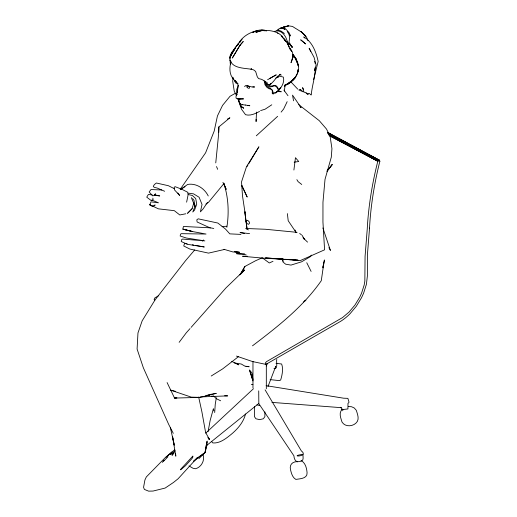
<?xml version="1.0" encoding="UTF-8"?>
<svg xmlns="http://www.w3.org/2000/svg" width="517" height="517" viewBox="0 0 517 517"><rect width="100%" height="100%" fill="white"/><g stroke="black" fill="none" stroke-linecap="round" stroke-linejoin="round"><path stroke-width="0.78" d="M218.814 132.391L218.872 126.917L229.891 117.786L227.48 119.026M207.175 441.053L207.065 444.71L205.075 452.556L198.799 458.715M256.516 112.073L256.089 121.573L256.083 119.362M232.934 77.589L232.734 81.447L234.259 91.263L236.521 95.522M218.872 126.917L218.316 137.257L215.757 162.894M230.091 57.322L230.065 57.859L230.278 56.754L235.5 47.745M214.691 412.547L215.246 404.326L216.326 397.689M229.994 58.46L230.136 56.12L235.435 47.713M379.872 161.252L379.491 160.154L327.759 132.417M369.545 228.075L367.374 255.185L367.374 276.007L366.411 284.324L363.58 293.255L361.525 297.727L356.303 306.29L349.919 313.851A41.334 23.866 -60 0 1 339.249 322.136L265.912 364.388L252.47 361.532L236.456 356.084M237.284 92.362L238.234 85.176M284.376 91.082L285.119 84.678M293.902 170.022L295.465 157.691L298.742 161.543L294.154 162.138M297.766 71.695L298.063 69.556C298.044 74.131 295.388 78.526 291.646 81.091M324.256 260.348L321.277 280.705C303.065 306.93 277.648 326.673 252.49 345.821M206.89 441.809L205.075 452.556L193.597 461.229L197.416 457.59L178.126 478.742L173.486 482.458L165.143 488.061L153.071 491.053L148.618 491.15L144.379 489.418L143.571 487.305L144.922 479.976L146.337 476.933L165.757 457.131L174.746 449.7M206.845 441.88L205.075 452.556L198.631 457.028M226.853 227.325C229.154 212.894 228.469 197.649 223.919 183.703L226.213 189.377L222.937 182.359M322.821 267.244L323.093 265.693M323.371 264.142L323.642 262.597M208.093 431.566L210.135 420.554L213.405 408.637L213.909 410.95M284.893 85.221L284.621 86.649L285.558 84.471M186.624 202.166L188.046 195.109L187.729 192.266L181.661 189.183L174.966 186.631L174.139 187.548L174.513 189.907L179.638 195.413L177.874 192.99M322.905 267.845L324.495 259.922M155.358 193.52L155.016 195.096L152.774 195.891L149.135 192.007L150.983 189.552L161.737 189.978M245.523 414.001C243.494 422.221 237.749 428.903 231.37 434.209C226.168 438.442 219.906 443.547 212.817 442.94L211.434 441.259M193.772 202.987L192.091 208.706L187.936 213.004M231.009 61.62C229.393 67.378 229.031 74.81 233.755 79.282M292.551 57.846L293.029 56.185L291.013 62.66C293.223 58.188 294.212 52.262 289.927 48.65M236.405 95.574L237.141 93.777L236.65 94.979M250.965 69.194L251.346 68.78L250.965 69.194C243.468 68.011 231.739 68.373 229.768 59.041C231.034 53.109 235.429 47.654 238.944 42.698C243.113 36.1 250.344 31.867 257.964 30.613L252.781 32.312C256.891 30.193 262.113 29.042 266.598 30.729M313.645 79.54L318.155 61.452C316.087 52.075 312.488 41.961 303.75 36.933L304.888 38.077M267.993 386.554L275.742 366.346L275.309 366.547M379.491 160.154L378.231 160.748L377.668 161.795A290.276 167.592 -60 0 0 367.238 229.212L365.073 256.4L364.847 281.009L364.188 284.957L361.59 293.145L359.703 297.249L354.914 305.101L349.065 312.029L342.558 317.567L266.352 361.738L265.292 363.121L265.538 364.33M311.324 255.088L310.685 256.464L301.611 261.796L290.993 265.092L285.63 264.187L283.09 262.093L282.159 258.422M287.161 101.681L283.607 109.068L281.119 112.099M266.268 365.978L267.321 363.819M296.564 74.855C301.01 68.438 297.74 60.192 293.081 54.847M192.99 456.698L192.033 458.495L185.429 465.759L180.679 469.83M241.51 272.692L244.884 266.475L255.611 260.723L262.255 257.783L269.305 262.972L272.982 261.318M296.254 75.482C293.876 80.141 289.494 84.142 284.434 85.615M239.823 274.902L244.884 266.475M180.213 189.3L205.604 152.806L214.2 131.053L217.437 115.957L222.543 105.397L230.02 96.298L235.338 93.306M247.068 166.487L247.889 165.13M248.703 163.773L258.907 146.809L246.486 166.732L241.529 181.868L242.499 195.898L245.077 212.991L244.98 211.479M288.751 47.034L289.061 46.53C287.601 42.568 284.518 39.13 281.494 36.145L286.03 41.657L284.453 39.014M207.453 202.451L203.045 208.991L200.389 211.86L202.031 204.493L199.11 197.261L193.558 193.856L188.356 193.171M234.86 48.669L230.046 56.411L231.377 52.812L238.421 43.499M277.235 30.768C278.65 27.666 282.683 27.395 285.035 29.547L283.911 28.894M179.134 342.338L186.294 332.78L190.043 328.573M342.512 409.063C338.37 412.566 340.742 417.807 341.996 422.014C344.858 426.855 351.896 426.764 355.799 423.274C359.942 419.772 357.57 414.531 356.31 410.324L354.268 407.984L351.573 406.743L348.387 406.511M326.964 171.45L332.173 164.593L327.158 170.759M237.646 45.011L238.576 43.79M258.784 403.473L206.529 445.596M239.907 42.051L242.13 39.15M224.152 183.283L208.474 202.341L205.921 204.041M238.667 43.609L237.271 45.373L238.841 43.596M239.655 42.336L240.644 41.063M162.293 462.379L164.025 460.188M327.229 170.797L332.173 164.593M277.629 116.344L256.309 135.797M194.702 249.944L185.571 260.652L154.977 300.015L142.162 320.824L137.968 332.954L137.089 349.046L143.345 367.774L168.665 424.347L173.273 433.349M174.029 453.008L172.071 455.309L175.101 450.695L170.313 454.656L172.206 453.377M280.227 28.648L280.86 27.912L285.009 26.819M191.116 327.371L226 287.872L244.573 269.977L240.98 273.894M180.465 469.514L192.867 456.065M239.449 42.394L240.476 41.289M270.908 83.334L269.499 84.775L266.442 84.193L263.896 80.639L261.654 79.353L258.565 78.584L257.298 76.833L255.618 71.424L253.718 69.95L251.204 69.162M163.527 461.242L167.986 456.75M202.418 241.09L203.536 239.972M187.251 213.489L192.143 208.661M205.727 433.156L253.466 388.713M166.138 457.248L171.941 451.987M291.084 81.272L294.095 78.655M290.509 81.757L287.665 84.181L290.347 82.048M277.823 30.238L278.812 29.404L276.66 30.91M238.563 356.588L222.691 368.86L211.214 376.021M271.787 104.789L265.072 109.216L260.62 110.586M303.557 301.915L305.89 300.209L304.578 301.133M288.215 44.656L288.667 44.333C289.274 40.126 290.754 35.046 287.265 31.627M180.465 189.513L187.665 184.433C196.195 182.934 204.558 188.44 208.248 195.962M282.437 28.215L284.815 26.632L288.615 25.85L292.538 26.451C298.29 30.432 305.676 33.14 307.951 40.546M275.82 78.054L279.277 76.122L283.348 77.085C285.041 83.289 280.388 89.002 276.065 92.827L274.921 92.569L275.781 92.692L277.519 91.25L274.74 93.415L273.629 92.388M282.166 28.351L284.815 26.632L282.14 27.873L285.016 26.884M269.531 78.539L276.246 74.836L267.573 79.754M180.459 189.565L185.034 186.656M158.725 295.595L154.816 297.947L154.105 299.505L154.816 300.241M274.708 31.33C281.965 28.719 287.626 37.903 287.555 44.372M259.566 111.42C255.314 113.643 250.454 116.092 245.543 114.716L241.458 109.132L237.814 98.476M280.524 28.164L282.902 27.64L285.526 28.778L288.977 32.558L290.218 36.016L289.817 34.225M260.969 30.82L255.921 32.403C262.688 29.269 271.406 29.967 278.023 33.056M276.737 77.582L278.695 76.994M297.385 461.616C291.976 461.623 289.145 465.113 290.638 470.205C291.459 473.617 292.577 477.534 295.834 479.395C299.996 478.755 307.486 478.652 307.085 472.816C306.73 468.447 305.592 463.29 301.611 460.821L301.056 460.821M285.074 26.826L283.096 27.401L288.615 25.85L285.739 26.638M167.101 382.567L174.539 398.077L200.066 397.379L216.274 393.372L209.973 394.471M224.695 249.414L208.506 253.123L189.868 249.052L183.729 245.976L184.31 244.166L185.047 243.462L187.219 243.869M185.758 213.78L179.787 214.962L174.313 210.665L158.435 208.849L149.794 204.79L150.99 201.837L158.46 202.8L151.785 200.053M205.747 395.518L209.605 394.93L208.008 395.072M242.24 104.725L242.693 104.744M222.071 226.692L226.827 226.207M176.93 397.864L174.539 398.077L176.116 398.045M200.111 396.946L227.687 395.873L224.572 395.776M244.405 86.281L245.103 86.261L245.536 85.602L246.725 85.635L251.889 86.959L254.623 86.972L252.8 86.914M281.765 28.597L282.818 28.564M247.216 256.173L242.589 256.277L263.095 258.132L298.005 260.187L292.448 259.786M263.89 30.762L266.081 30.716M278.799 30.555L280.796 30.91L284.369 33.463M251.314 384.57L252.916 384.596M240.444 253.789L236.508 253.692L246.092 254.784M261.098 30.173L263.276 30.232M200.066 397.379L191.322 397.146L170.759 390.167L175.386 391.304M306.122 93.002L306.516 93.015L303.977 92.052L302.6 87.638L303.628 89.628M239.752 253.524L238.182 253.459L244.509 253.821M307.789 93.842L306.536 93.377M283.717 259.179L265.467 257.899L300.442 260.51L324.586 249.821L322.944 222.052L322.963 202.276L325.019 179.347L331.3 157.181L331.94 148.644L330.111 136.294L326.492 129.037L319.306 120.713L298.703 104.628M285.306 259.288L290.858 259.676M271.923 402.394L341.414 407.68M276.052 363.322L281.642 364C283.471 368.976 282.166 375.032 280.666 380.047L279.174 380.609L270.132 379.62M273.971 368.408C278.501 369.862 275.968 361.144 276.789 359.399M245.976 366.443L249.155 366.734L244.838 366.107L241.271 364.02L234.201 362.915M297.101 232.346L265.331 229.251L245.659 228.488L248.444 229.884M240.954 234.395L229.794 233.871L225.502 229.063L217.844 223.04L198.185 218.827L196.796 219.835L197.139 221.993L210.348 227.997M238.99 252.529L232.734 251.908L223.977 249.317M249.582 233.619L240.017 232.579L244.631 233.432M211.66 396.087L214.859 396.455M239.429 252.206L234.634 251.617L239.293 252.212M242.673 104.673L245.304 105.08M245.291 105.009L249.814 105.746L247.876 105.352M152.172 194.941L148.398 194.444L146.738 197.164L151.352 200.674L153.142 199.594L152.838 198.127M154.434 195.245L159.714 195.949L154.26 194.696M240.062 98.954L238.557 98.876L243.572 98.863L238.318 99.167L236.25 98.366L235.952 97.118L238.137 85.499L237.51 83.437M266.113 385.656L343.637 398.2L347.902 398.361L348.949 401.922L348.865 402.633L347.98 403.318L347.922 408.947L341.802 409.651L340.877 407.273M265.266 30.581L266.591 30.807L265.221 30.451M192.279 244.812L193.778 245.084M195.277 245.355L204.273 246.977L187.425 244.321L181.196 241.504L181.693 239.61L182.566 239.061L204.842 240.89L186.314 238.02L180.162 235.998L180.569 234.123L181.338 233.665L206.025 234.046L191.264 231.319L182.999 229.173L192.266 231.461L182.798 229.147L183.457 226.459L210.341 227.823L213.78 228.469M269.519 84.672L270.074 84.794L273.493 81.356L277.519 76.348L280.873 74.299L279.535 74.429L280.673 74.396L281.041 75.521M237.161 364.453L238.712 364.802L231.713 361.364M188.498 194.599L192.311 195.458L195.717 198.567L196.718 204.176L194.599 210.031L192.789 212.015L194.987 206.361L194.004 200.409L192.602 198.567M256.949 404.863L259.644 405.509M277.345 33.056L279.277 33.825L282.502 36.474M281.668 28.073L282.954 28.448M164.626 191.264L157.006 187.981L154.24 187.374L153.258 186.372L154.409 184.53L156.38 183.018L168.413 185.719L174.416 188.731M220.643 400.791L216.61 398.82L213.405 395.906M329.277 135.693L377.882 161.252L329.361 135.189M332.412 135.428L335.947 137.302M337.362 138.052L348.678 144.049M350.093 144.799L356.465 148.166M357.88 148.915L379.103 160.154L327.772 132.585M327.733 133.399L329.148 134.149M332.683 136.023L336.929 138.265M340.464 140.139L378.657 160.36L328.03 133.173M329.394 134.885L335.759 138.259M337.174 139.008L378.231 160.748L328.308 133.935M328.961 135.338L377.882 161.252M288.822 42.95L289.856 43.538M188.983 465.927L193.028 468.266L195.465 468.745C201.035 467.407 204.868 460.763 203.239 455.27L202.38 454.281M299.673 233.458L301.476 234.841M277.797 90.701L278.98 91.619L281.267 91.755L279.413 91.341L278.288 90.436L278.566 89.157L276.685 86.132L274.857 85.395L270.953 86.126L269.467 85.725L267.302 83.709L266.921 82.171M238.007 83.657L233.71 79.515L232.689 77.188M301.741 184.485L298.096 181.648L296.874 179.645M306.891 93.784C309.547 96.505 306.833 90.637 311.092 95.005L311.266 94.798C312.029 85.751 315.338 76.833 315.221 67.578L314.691 70.68L316.107 65.039L314.058 57.335L309.134 48.243L310.807 51.558M289.539 43.57L289.009 43.111L292.473 47.234L289.934 44.165L291.943 47.318L289.494 43.15M299.912 106.599L301.088 107.633L292.506 95.109L293.559 100.815M303.001 237.717L307.55 242.13M208.383 438.442L209.482 439.508L205.604 432.432L201.901 411.868L198.657 397.043M291.181 82.171L297.74 89.137M289.643 48.682L291.743 51.332L288.654 46M241.717 104.88L239.345 102.715L238.66 99.426L238.97 101.306M303.408 238.201L304.649 239.655L302.077 235.3M208.06 437.789L209.482 439.508L208.008 437.589M252.613 379.905L249.543 370.069L251.889 372.912L253.046 379.853M283.891 90.087L287.982 95.71M296.021 232.366L288.202 220.733L287.381 213.618M292.816 54.789L293.94 56.515L292.835 54.395M265.079 389.824L301.366 450.94C309.728 457.345 287.038 456.685 302.91 454.288C303.182 459.755 304.19 461.19 297.275 461.804C294.671 460.608 294.128 458.204 293.914 455.813L258.83 403.628L258.726 390.871M287.252 43.654L287.975 44.947M328.902 247.643L330.415 250.409L322.892 227.958M306.749 262.726L311.111 271.419M284.292 39.195L284.951 40.52M297.023 61.93L294.742 57.051L293.049 54.996L295.873 58.537L298.231 65.827L295.873 58.537L294.742 57.051L295.317 58.389M284.608 39.757L285.029 40.701M278.107 89.473L276.388 86.591L274.592 85.841L270.294 86.972L268.795 86.442L266.52 84.284L265.66 81.324M295.892 59.726L296.758 61.736M216.513 166.558L217.663 169.324M191.342 197.572L194.987 206.361L194.56 203.989M295.045 230.033L295.924 232.256M249.543 370.069L252.987 380.906M282.321 258.403L283.161 261.331M314.594 61.329L315.221 63.52M264.193 80.671L264.988 84.736L266.727 87.147L268.898 88.717L270.734 89.079C273.306 90.178 271.89 91.987 272.33 93.751L273.635 93.842L272.549 93.493C274.689 88.646 267.27 88.413 265.738 84.361L265.35 81.292M170.319 427.346L174.294 445.15L172.529 436.458L175.819 456.181L175.606 453.926M287.555 44.552L287.045 41.573M247.055 228.921L244.922 212.771L247.029 228.805M237.406 92.407L237.057 88.627L237.116 92.304M230.078 60.567L230.336 64.282M342.777 409.199L342.777 410.757M266.32 363.8L266.32 388.771M264.885 411.9L264.885 416.631L263.353 418.77L259.644 419.655L255.934 418.77L254.403 416.631L254.403 406.381M252.968 361.383L252.968 387.963M369.532 228.081A287.601 166.047 -60 0 1 379.872 161.252M155.022 205.036L153.148 206.613L152.599 206.464L155.022 205.036M240.024 45.205L232.398 57.93L240.024 45.205L243.268 41.476L239.817 45.528L240.024 45.205M280.725 87.405L278.036 91.205L280.725 87.405M246.79 220.481L245.95 221.638L247.12 223.667L248.515 224.326C250.719 223.221 248.793 220.494 247.01 220.32L246.79 220.481M295.078 77.789L290.386 82.319L285.862 84.82L292.939 80.129L295.078 77.789M300.228 89.318L298.787 89.971L303.272 91.858L300.228 89.318M153.148 206.613L149.794 204.79L153.148 206.613M243.688 108.15L240.728 106.172L239.584 102.721L241.84 107.187L240.728 106.172L243.688 108.15M301.579 40.481L300.681 39.828L305.637 43.939L301.579 40.481M305.825 36.287L300.984 31.421L305.825 36.287M294.347 56.54L293.966 55.959L295.698 58.751L294.347 56.54M247.126 196.919L241.762 185.454L247.126 196.919M294.257 57.678L293.423 55.59L294.257 57.678M230.278 60.812L230.162 60.185L230.278 60.812M234.905 81.369A1.629 0.511 59.9 0 0 236.508 83.411A1.629 0.511 59.9 0 0 235.804 81.169A1.629 0.511 59.9 0 0 234.905 81.369M247.023 87.076A1.583 0.937 38.8 0 0 249.388 88.161A1.583 0.937 38.8 0 0 248.289 86.029A1.583 0.937 38.8 0 0 247.023 87.076"/></g></svg>
